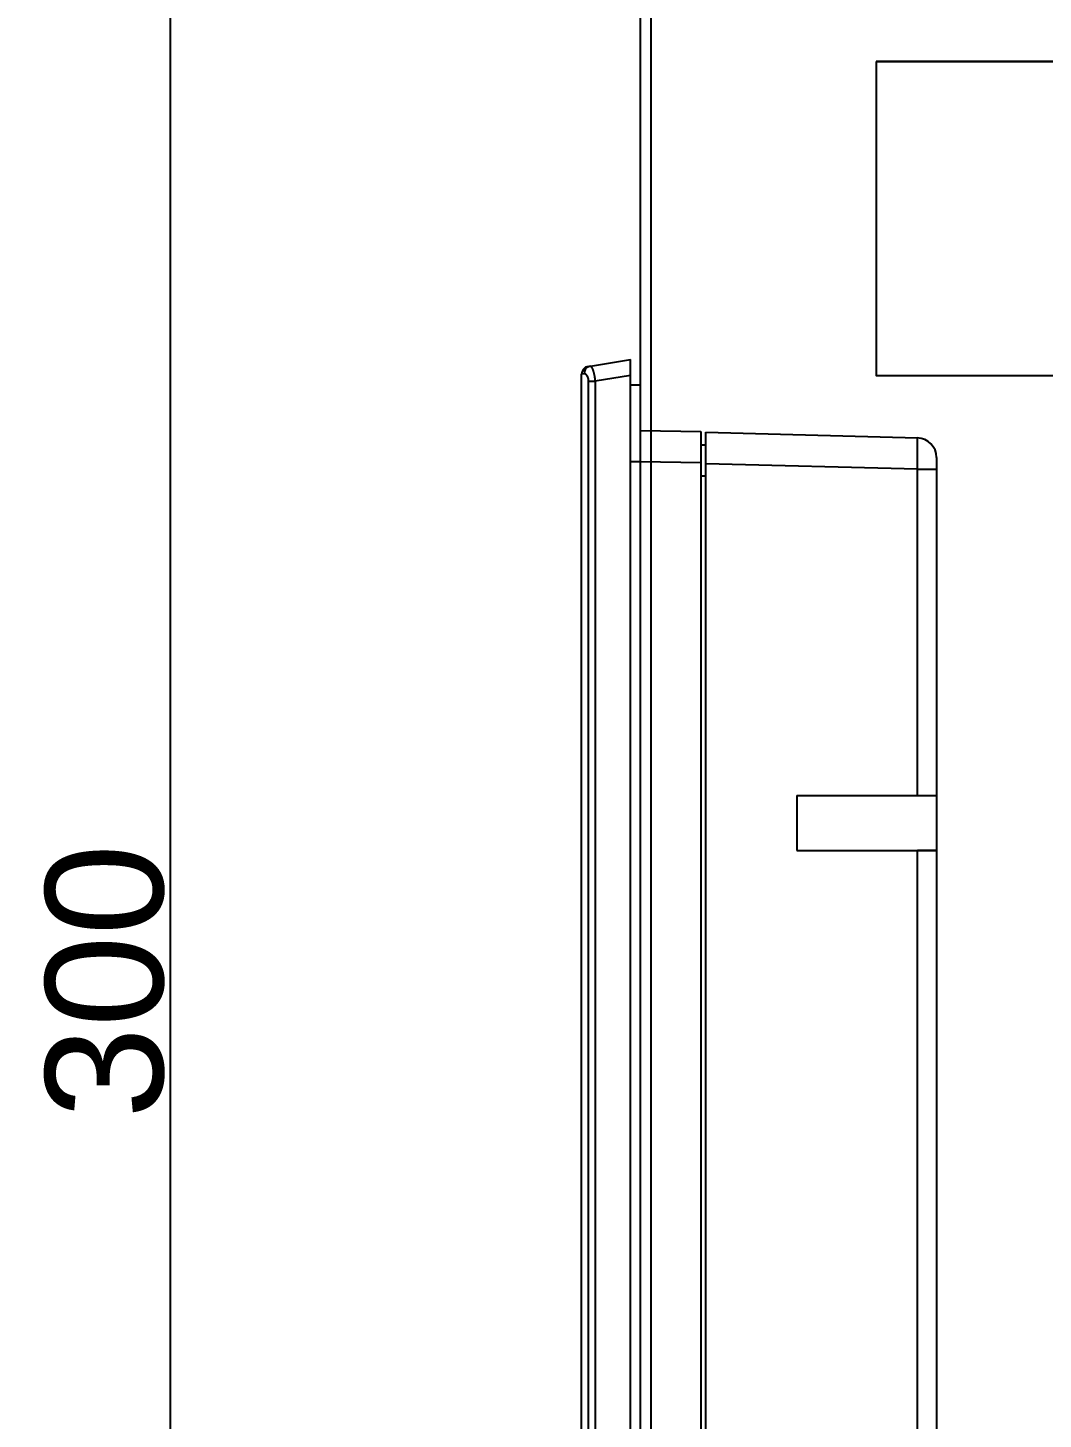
# Model space of a CAD drawing. Header units: millimetres. Extents: x 979 to 3414, y -1029 to 703.
# Drawn here: x 1864.4 to 1993.7, y 370.2 to 547.3 of the extents above; entities that cross this region are included whole.
import ezdxf

# ---------------------------------------------------------------- set-up
doc = ezdxf.new("R2010")
doc.units = ezdxf.units.MM
doc.styles.get("Standard").update_dxf_attribs({"font": 'arial.ttf'})
doc.dimstyles.new('ISO-25', dxfattribs={"dimtxt": 2.5, "dimasz": 2.5, "dimexe": 1.25, "dimexo": 0.625, "dimtad": 1, "dimtxsty": 'Standard', "dimcen": 2.5, "dimadec": 0, "dimazin": 0, "dimtfac": 1, "dimtmove": 0, "dimatfit": 3, "dimfxl": 1, "dimarcsym": 0})

# ---------------------------------------------------------------- blocks, each defined once
blk = doc.blocks.new('*D22')
at = {"color": 0, "lineweight": -2, "transparency": 16777216}
for p, q in [((1944.29, 575.97), (1881.25, 575.97)), ((1882.5, 573.47), (1882.5, 278.47)), ((1944.29, 275.97), (1881.25, 275.97))]:
    blk.add_line(p, q, dxfattribs=at)
at = {"color": 0, "transparency": 16777216}
for points in [[(1882.08, 573.47), (1882.92, 573.47), (1882.5, 575.97)], [(1882.08, 278.47), (1882.92, 278.47), (1882.5, 275.97)]]:
    blk.add_solid(points, dxfattribs=at)
at = {"layer": 'Defpoints', "color": 0, "transparency": 16777216}
for p in [(1944.92, 575.97), (1882.5, 275.97), (1944.92, 275.97)]:
    blk.add_point(p, dxfattribs=at)
at = {"color": 0, "transparency": 16777216, "insert": (1874.21, 425.97), "char_height": 15, "attachment_point": 5, "rotation": 90}
blk.add_mtext('300', dxfattribs=at)

msp = doc.modelspace()

# ---------------------------------------------------------------- linework, layer by layer
for p, q in [((1942.416, 278.467), (1942.416, 573.467)), ((1943.716, 572.167), (1943.716, 279.767)), ((1972.416, 543.067), (2362.416, 543.067))]:
    msp.add_line(p, q)
at = {"color": 7, "linetype": 'Continuous'}
for p, q in [((1936.023, 504.283), (1941.116, 505.104)), ((1941.116, 347.104), (1941.116, 505.104)), ((1935.235, 503.296), (1934.916, 503.253)), ((1934.916, 348.956), (1934.916, 503.253)), ((1935.757, 504.24), (1936.023, 504.283)), ((1941.116, 503.091), (1936.618, 502.366)), ((1935.807, 349.843), (1935.807, 502.366)), ((1935.807, 502.366), (1936.618, 502.366)), ((1936.618, 502.366), (1936.618, 349.843)), ((1942.416, 501.854), (1941.116, 501.854)), ((1942.416, 350.354), (1942.416, 501.854)), ((1942.417, 496.082), (1950.116, 495.947)), ((1950.116, 495.947), (1950.116, 356.261)), ((1950.116, 494.266), (1950.716, 494.266)), ((1950.716, 356.361), (1950.716, 495.848)), ((1950.716, 495.848), (1977.682, 495.142)), ((1980.116, 492.643), (1980.116, 359.566)), ((1942.416, 492.104), (1941.116, 492.104)), ((1950.116, 491.948), (1942.417, 492.082)), ((1977.682, 491.143), (1950.716, 491.849)), ((1977.682, 449.61), (1977.682, 491.143)), ((1977.682, 491.143), (1980.116, 491.143)), ((1950.716, 490.266), (1950.116, 490.266)), ((1962.316, 449.61), (1962.316, 442.599)), ((1962.316, 449.61), (1980.116, 449.61)), ((1977.682, 449.61), (1980.116, 449.61)), ((1962.316, 442.599), (1980.116, 442.599)), ((1977.682, 361.066), (1977.682, 442.599)), ((1980.116, 442.599), (1977.682, 442.599))]:
    msp.add_line(p, q, dxfattribs=at)
msp.add_lwpolyline([(1972.416, 543.067), (1972.416, 503.067), (2322.416, 503.067), (2322.416, 543.067), (1972.416, 543.067)])
for points in [[(1936.023, 504.283), (1935.768, 504.201), (1935.546, 504.047), (1935.375, 503.833), (1935.268, 503.575), (1935.235, 503.296)], [(1935.807, 502.366), (1935.807, 502.382), (1935.806, 502.398), (1935.806, 502.414), (1935.805, 502.429), (1935.804, 502.445), (1935.803, 502.461), (1935.802, 502.476), (1935.801, 502.492), (1935.799, 502.507), (1935.798, 502.522), (1935.796, 502.538), (1935.794, 502.553), (1935.791, 502.568), (1935.789, 502.583), (1935.786, 502.598), (1935.783, 502.613), (1935.78, 502.628), (1935.777, 502.643), (1935.774, 502.658), (1935.771, 502.672), (1935.767, 502.686), (1935.763, 502.7), (1935.76, 502.714), (1935.756, 502.728), (1935.752, 502.741), (1935.747, 502.755), (1935.743, 502.768), (1935.739, 502.781), (1935.734, 502.794), (1935.729, 502.807), (1935.725, 502.819), (1935.72, 502.832), (1935.715, 502.844), (1935.71, 502.856), (1935.705, 502.868), (1935.7, 502.88), (1935.694, 502.891), (1935.689, 502.903), (1935.683, 502.914), (1935.678, 502.925), (1935.672, 502.936), (1935.667, 502.947), (1935.661, 502.957), (1935.655, 502.968), (1935.649, 502.978), (1935.644, 502.988), (1935.638, 502.998), (1935.632, 503.007), (1935.626, 503.017), (1935.62, 503.026), (1935.614, 503.035), (1935.608, 503.044), (1935.602, 503.053), (1935.596, 503.062), (1935.59, 503.07), (1935.583, 503.079), (1935.577, 503.087), (1935.571, 503.095), (1935.565, 503.103), (1935.558, 503.11), (1935.552, 503.118), (1935.546, 503.125), (1935.54, 503.132), (1935.533, 503.139), (1935.527, 503.146), (1935.521, 503.153), (1935.515, 503.159), (1935.508, 503.166), (1935.502, 503.172), (1935.496, 503.178), (1935.49, 503.184), (1935.483, 503.189), (1935.477, 503.195), (1935.471, 503.2), (1935.465, 503.206), (1935.458, 503.211), (1935.452, 503.216), (1935.446, 503.221), (1935.44, 503.225), (1935.434, 503.23), (1935.428, 503.234), (1935.421, 503.239), (1935.415, 503.243), (1935.409, 503.247), (1935.403, 503.25), (1935.397, 503.254), (1935.391, 503.257), (1935.385, 503.261), (1935.379, 503.264), (1935.373, 503.267), (1935.367, 503.27), (1935.361, 503.273), (1935.356, 503.275), (1935.35, 503.278), (1935.344, 503.28), (1935.338, 503.282), (1935.332, 503.284), (1935.327, 503.286), (1935.321, 503.288), (1935.315, 503.289), (1935.31, 503.291), (1935.304, 503.292), (1935.299, 503.293), (1935.293, 503.294), (1935.288, 503.295), (1935.282, 503.296), (1935.277, 503.296), (1935.272, 503.297), (1935.266, 503.297), (1935.261, 503.297), (1935.256, 503.297), (1935.25, 503.297), (1935.245, 503.297), (1935.24, 503.296), (1935.235, 503.296)], [(1936.023, 504.283), (1936.027, 504.283), (1936.031, 504.283), (1936.035, 504.283), (1936.039, 504.283), (1936.043, 504.282), (1936.047, 504.281), (1936.051, 504.279), (1936.056, 504.278), (1936.06, 504.276), (1936.064, 504.273), (1936.069, 504.271), (1936.073, 504.268), (1936.078, 504.264), (1936.083, 504.261), (1936.087, 504.257), (1936.092, 504.253), (1936.097, 504.248), (1936.102, 504.244), (1936.107, 504.239), (1936.112, 504.233), (1936.116, 504.228), (1936.122, 504.222), (1936.127, 504.215), (1936.132, 504.209), (1936.137, 504.202), (1936.142, 504.195), (1936.147, 504.187), (1936.153, 504.179), (1936.158, 504.171), (1936.164, 504.163), (1936.169, 504.154), (1936.175, 504.145), (1936.18, 504.136), (1936.186, 504.126), (1936.191, 504.116), (1936.197, 504.106), (1936.203, 504.096), (1936.208, 504.085), (1936.214, 504.074), (1936.22, 504.063), (1936.225, 504.051), (1936.231, 504.039), (1936.237, 504.027), (1936.243, 504.015), (1936.248, 504.002), (1936.254, 503.989), (1936.26, 503.976), (1936.266, 503.963), (1936.272, 503.949), (1936.278, 503.935), (1936.284, 503.921), (1936.289, 503.906), (1936.295, 503.891), (1936.301, 503.876), (1936.307, 503.861), (1936.313, 503.845), (1936.319, 503.829), (1936.325, 503.813), (1936.331, 503.796), (1936.337, 503.78), (1936.343, 503.763), (1936.349, 503.746), (1936.355, 503.728), (1936.361, 503.711), (1936.366, 503.693), (1936.372, 503.675), (1936.378, 503.657), (1936.384, 503.639), (1936.389, 503.62), (1936.395, 503.601), (1936.401, 503.582), (1936.407, 503.562), (1936.412, 503.543), (1936.418, 503.523), (1936.423, 503.503), (1936.429, 503.483), (1936.435, 503.462), (1936.44, 503.442), (1936.446, 503.421), (1936.451, 503.399), (1936.456, 503.378), (1936.462, 503.357), (1936.467, 503.335), (1936.472, 503.313), (1936.477, 503.291), (1936.482, 503.269), (1936.487, 503.247), (1936.492, 503.225), (1936.497, 503.202), (1936.502, 503.179), (1936.507, 503.157), (1936.511, 503.134), (1936.516, 503.11), (1936.521, 503.087), (1936.525, 503.064), (1936.53, 503.04), (1936.534, 503.016), (1936.538, 502.992), (1936.543, 502.968), (1936.547, 502.944), (1936.551, 502.919), (1936.555, 502.895), (1936.559, 502.87), (1936.563, 502.846), (1936.566, 502.821), (1936.57, 502.796), (1936.574, 502.771), (1936.577, 502.746), (1936.581, 502.722), (1936.584, 502.697), (1936.587, 502.671), (1936.59, 502.646), (1936.593, 502.621), (1936.596, 502.596), (1936.599, 502.571), (1936.602, 502.545), (1936.604, 502.52), (1936.607, 502.494), (1936.609, 502.469), (1936.612, 502.443), (1936.614, 502.417), (1936.616, 502.392), (1936.618, 502.366)], [(1977.682, 491.143), (1977.699, 492.378), (1977.708, 493.493), (1977.708, 494.377), (1977.699, 494.946), (1977.682, 495.142)]]:
    msp.add_lwpolyline(points, dxfattribs=at)
for centre, radius, start, end in [((1935.916, 503.253), 1, 99.16235, 180), ((1977.616, 492.643), 2.5, 0, 88.5)]:
    msp.add_arc(centre, radius, start, end, dxfattribs=at)

# ---------------------------------------------------------------- dimensions: what is measured, and where the dimension line sits
dim = msp.add_linear_dim(base=(1882.501, 275.967), p1=(1944.916, 575.967), p2=(1944.916, 275.967), angle=90, dimstyle='ISO-25', override={"dimtxt": 15})
dim.commit()
dim.dimension.update_dxf_attribs({"geometry": '*D22', "text_midpoint": (1874.213, 425.967)})

doc.saveas('drawing.dxf')
